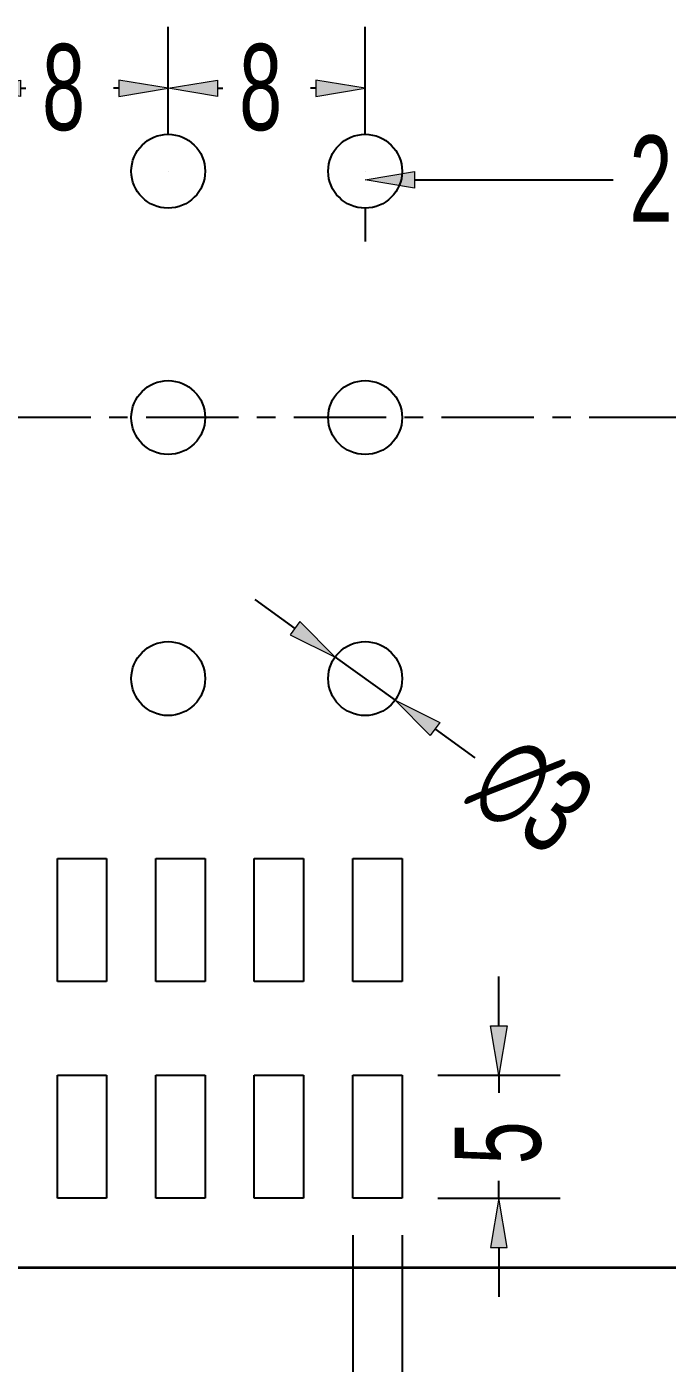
# Model space of a CAD drawing. Header units: inches. Extents: x 0 to 800, y 356 to 444.
# Drawn here: x 523.07 to 528.53, y 399.01 to 410.4 of the extents above; entities that cross this region are included whole.
import ezdxf

# ---------------------------------------------------------------- set-up
doc = ezdxf.new("R2010")
doc.units = ezdxf.units.IN
doc.header["$MEASUREMENT"] = 0
doc.linetypes.add('AI-Linetype-16', pattern=[1.259478, 0.787174, -0.157435, 0.157435, -0.157435])

# ---------------------------------------------------------------- blocks, each defined once
blk = doc.blocks.new('block 2332')
at = {"color": 7, "lineweight": 25, "true_color": 0xffffff}
blk.add_lwpolyline([(523.331, 400.417), (523.331, 401.466)], dxfattribs=at)
blk = doc.blocks.new('block 2333')
at = {"color": 7, "lineweight": 25, "true_color": 0xffffff}
blk.add_lwpolyline([(523.331, 402.264), (523.331, 403.313)], dxfattribs=at)
blk = doc.blocks.new('block 2340')
at = {"color": 7, "lineweight": 25, "true_color": 0xffffff}
blk.add_lwpolyline([(523.751, 403.313), (523.751, 402.264)], dxfattribs=at)
blk = doc.blocks.new('block 2341')
at = {"color": 7, "lineweight": 25, "true_color": 0xffffff}
blk.add_lwpolyline([(523.751, 401.466), (523.751, 400.417)], dxfattribs=at)
blk = doc.blocks.new('block 2342')
at = {"color": 7, "lineweight": 25, "true_color": 0xffffff}
blk.add_lwpolyline([(524.171, 400.417), (524.171, 401.466)], dxfattribs=at)
blk = doc.blocks.new('block 2343')
at = {"color": 7, "lineweight": 25, "true_color": 0xffffff}
blk.add_lwpolyline([(524.171, 402.264), (524.171, 403.313)], dxfattribs=at)
blk = doc.blocks.new('block 2353')
at = {"color": 7, "lineweight": 25, "true_color": 0xffffff}
blk.add_lwpolyline([(524.591, 403.313), (524.591, 402.264)], dxfattribs=at)
blk = doc.blocks.new('block 2354')
at = {"color": 7, "lineweight": 25, "true_color": 0xffffff}
blk.add_lwpolyline([(524.591, 401.466), (524.591, 400.417)], dxfattribs=at)
blk = doc.blocks.new('block 2355')
at = {"color": 7, "lineweight": 25, "true_color": 0xffffff}
blk.add_lwpolyline([(525.01, 400.417), (525.01, 401.466)], dxfattribs=at)
blk = doc.blocks.new('block 2356')
at = {"color": 7, "lineweight": 25, "true_color": 0xffffff}
blk.add_lwpolyline([(525.01, 402.264), (525.01, 403.313)], dxfattribs=at)
blk = doc.blocks.new('block 2361')
at = {"color": 7, "lineweight": 25, "true_color": 0xffffff}
blk.add_lwpolyline([(525.43, 403.313), (525.43, 402.264)], dxfattribs=at)
blk = doc.blocks.new('block 2362')
at = {"color": 7, "lineweight": 25, "true_color": 0xffffff}
blk.add_lwpolyline([(525.43, 401.466), (525.43, 400.417)], dxfattribs=at)
blk = doc.blocks.new('block 2364')
at = {"color": 7, "lineweight": 25, "true_color": 0xffffff}
blk.add_lwpolyline([(519.821, 399.824), (544.389, 399.824)], dxfattribs=at)
blk = doc.blocks.new('block 2365')
at = {"color": 7, "lineweight": 25, "true_color": 0xffffff}
blk.add_lwpolyline([(519.825, 399.829), (544.385, 399.829)], dxfattribs=at)
blk = doc.blocks.new('block 2370')
at = {"color": 7, "lineweight": 25, "true_color": 0xffffff}
blk.add_lwpolyline([(526.27, 400.417), (525.85, 400.417)], dxfattribs=at)
blk = doc.blocks.new('block 2371')
at = {"color": 7, "lineweight": 25, "true_color": 0xffffff}
blk.add_lwpolyline([(525.43, 400.417), (525.01, 400.417)], dxfattribs=at)
blk = doc.blocks.new('block 2372')
at = {"color": 7, "lineweight": 25, "true_color": 0xffffff}
blk.add_lwpolyline([(524.591, 400.417), (524.171, 400.417)], dxfattribs=at)
blk = doc.blocks.new('block 2373')
at = {"color": 7, "lineweight": 25, "true_color": 0xffffff}
blk.add_lwpolyline([(523.751, 400.417), (523.331, 400.417)], dxfattribs=at)
blk = doc.blocks.new('block 2377')
at = {"color": 7, "lineweight": 25, "true_color": 0xffffff}
blk.add_lwpolyline([(525.85, 400.417), (525.85, 401.466)], dxfattribs=at)
blk = doc.blocks.new('block 2378')
at = {"color": 7, "lineweight": 25, "true_color": 0xffffff}
blk.add_lwpolyline([(525.85, 402.264), (525.85, 403.313)], dxfattribs=at)
blk = doc.blocks.new('block 2383')
at = {"color": 7, "lineweight": 25, "true_color": 0xffffff}
blk.add_lwpolyline([(526.27, 403.313), (526.27, 402.264)], dxfattribs=at)
blk = doc.blocks.new('block 2384')
at = {"color": 7, "lineweight": 25, "true_color": 0xffffff}
blk.add_lwpolyline([(526.27, 401.466), (526.27, 400.417)], dxfattribs=at)
blk = doc.blocks.new('block 2392')
at = {"color": 7, "lineweight": 25, "true_color": 0xffffff}
blk.add_lwpolyline([(523.331, 401.466), (523.751, 401.466)], dxfattribs=at)
blk = doc.blocks.new('block 2393')
at = {"color": 7, "lineweight": 25, "true_color": 0xffffff}
blk.add_lwpolyline([(524.171, 401.466), (524.591, 401.466)], dxfattribs=at)
blk = doc.blocks.new('block 2394')
at = {"color": 7, "lineweight": 25, "true_color": 0xffffff}
blk.add_lwpolyline([(525.01, 401.466), (525.43, 401.466)], dxfattribs=at)
blk = doc.blocks.new('block 2395')
at = {"color": 7, "lineweight": 25, "true_color": 0xffffff}
blk.add_lwpolyline([(525.85, 401.466), (526.27, 401.466)], dxfattribs=at)
blk = doc.blocks.new('block 2420')
at = {"color": 7, "lineweight": 25, "true_color": 0xffffff}
blk.add_lwpolyline([(526.27, 402.264), (525.85, 402.264)], dxfattribs=at)
blk = doc.blocks.new('block 2421')
at = {"color": 7, "lineweight": 25, "true_color": 0xffffff}
blk.add_lwpolyline([(525.43, 402.264), (525.01, 402.264)], dxfattribs=at)
blk = doc.blocks.new('block 2422')
at = {"color": 7, "lineweight": 25, "true_color": 0xffffff}
blk.add_lwpolyline([(524.591, 402.264), (524.171, 402.264)], dxfattribs=at)
blk = doc.blocks.new('block 2423')
at = {"color": 7, "lineweight": 25, "true_color": 0xffffff}
blk.add_lwpolyline([(523.751, 402.264), (523.331, 402.264)], dxfattribs=at)
blk = doc.blocks.new('block 2426')
at = {"color": 7, "lineweight": 25, "true_color": 0xffffff}
blk.add_lwpolyline([(523.331, 403.313), (523.751, 403.313)], dxfattribs=at)
blk = doc.blocks.new('block 2427')
at = {"color": 7, "lineweight": 25, "true_color": 0xffffff}
blk.add_lwpolyline([(524.171, 403.313), (524.591, 403.313)], dxfattribs=at)
blk = doc.blocks.new('block 2428')
at = {"color": 7, "lineweight": 25, "true_color": 0xffffff}
blk.add_lwpolyline([(525.01, 403.313), (525.43, 403.313)], dxfattribs=at)
blk = doc.blocks.new('block 2429')
at = {"color": 7, "lineweight": 25, "true_color": 0xffffff}
blk.add_lwpolyline([(525.85, 403.313), (526.27, 403.313)], dxfattribs=at)
blk = doc.blocks.new('block 2734')
at = {"color": 7, "lineweight": 25, "true_color": 0xffffff}
blk.add_open_spline([(526.27, 404.846), (526.27, 405.02), (526.129, 405.161), (525.955, 405.161), (525.781, 405.161), (525.64, 405.02), (525.64, 404.846), (525.64, 404.672), (525.781, 404.531), (525.955, 404.531), (526.129, 404.531), (526.27, 404.672), (526.27, 404.846), (526.27, 404.846), (526.27, 404.846), (526.27, 404.846)], degree=3, knots=[0, 0, 0, 0, 1, 1, 1, 2, 2, 2, 3, 3, 3, 4, 4, 4, 5, 5, 5, 5], dxfattribs=at)
blk = doc.blocks.new('block 2735')
at = {"color": 7, "lineweight": 25, "true_color": 0xffffff}
blk.add_open_spline([(524.591, 404.846), (524.591, 405.02), (524.449, 405.161), (524.275, 405.161), (524.102, 405.161), (523.961, 405.02), (523.961, 404.846), (523.961, 404.672), (524.102, 404.531), (524.275, 404.531), (524.449, 404.531), (524.591, 404.672), (524.591, 404.846), (524.591, 404.846), (524.591, 404.846), (524.591, 404.846)], degree=3, knots=[0, 0, 0, 0, 1, 1, 1, 2, 2, 2, 3, 3, 3, 4, 4, 4, 5, 5, 5, 5], dxfattribs=at)
blk = doc.blocks.new('block 2738')
at = {"color": 7, "lineweight": 25, "true_color": 0xffffff}
blk.add_open_spline([(524.591, 407.07), (524.591, 407.245), (524.449, 407.385), (524.275, 407.385), (524.102, 407.385), (523.961, 407.245), (523.961, 407.07), (523.961, 406.896), (524.102, 406.756), (524.275, 406.756), (524.449, 406.756), (524.591, 406.896), (524.591, 407.07), (524.591, 407.07), (524.591, 407.07), (524.591, 407.07)], degree=3, knots=[0, 0, 0, 0, 1, 1, 1, 2, 2, 2, 3, 3, 3, 4, 4, 4, 5, 5, 5, 5], dxfattribs=at)
blk = doc.blocks.new('block 2739')
at = {"color": 7, "lineweight": 25, "true_color": 0xffffff}
blk.add_open_spline([(526.27, 407.07), (526.27, 407.245), (526.129, 407.385), (525.955, 407.385), (525.781, 407.385), (525.64, 407.245), (525.64, 407.07), (525.64, 406.896), (525.781, 406.756), (525.955, 406.756), (526.129, 406.756), (526.27, 406.896), (526.27, 407.07), (526.27, 407.07), (526.27, 407.07), (526.27, 407.07)], degree=3, knots=[0, 0, 0, 0, 1, 1, 1, 2, 2, 2, 3, 3, 3, 4, 4, 4, 5, 5, 5, 5], dxfattribs=at)
blk = doc.blocks.new('block 2752')
at = {"color": 7, "lineweight": 25, "true_color": 0xffffff}
blk.add_open_spline([(526.27, 409.169), (526.27, 409.344), (526.129, 409.484), (525.955, 409.484), (525.781, 409.484), (525.64, 409.344), (525.64, 409.169), (525.64, 408.996), (525.781, 408.855), (525.955, 408.855), (526.129, 408.855), (526.27, 408.996), (526.27, 409.169), (526.27, 409.169), (526.27, 409.169), (526.27, 409.169)], degree=3, knots=[0, 0, 0, 0, 1, 1, 1, 2, 2, 2, 3, 3, 3, 4, 4, 4, 5, 5, 5, 5], dxfattribs=at)
blk = doc.blocks.new('block 2753')
at = {"color": 7, "lineweight": 25, "true_color": 0xffffff}
blk.add_open_spline([(524.591, 409.169), (524.591, 409.344), (524.449, 409.484), (524.275, 409.484), (524.102, 409.484), (523.961, 409.344), (523.961, 409.169), (523.961, 408.996), (524.102, 408.855), (524.275, 408.855), (524.449, 408.855), (524.591, 408.996), (524.591, 409.169), (524.591, 409.169), (524.591, 409.169), (524.591, 409.169)], degree=3, knots=[0, 0, 0, 0, 1, 1, 1, 2, 2, 2, 3, 3, 3, 4, 4, 4, 5, 5, 5, 5], dxfattribs=at)
blk = doc.blocks.new('block 3613')
at = {"color": 1, "linetype": 'AI-Linetype-16', "lineweight": 25, "true_color": 0xff0000}
blk.add_lwpolyline([(551.324, 407.07), (512.886, 407.07)], dxfattribs=at)
blk = doc.blocks.new('block 3675')
at = {"color": 5, "lineweight": 25, "true_color": 0x0000ff}
blk.add_lwpolyline([(525.955, 408.854), (525.955, 408.572)], dxfattribs=at)
blk = doc.blocks.new('block 3676')
at = {"color": 5, "lineweight": 25, "true_color": 0x0000ff}
blk.add_lwpolyline([(532.105, 408.854), (532.105, 408.572)], dxfattribs=at)
blk = doc.blocks.new('block 3677')
at = {"color": 5, "lineweight": 25, "true_color": 0x0000ff}
blk.add_lwpolyline([(526.375, 409.097), (528.07, 409.097)], dxfattribs=at)
blk = doc.blocks.new('block 3678')
at = {"color": 5, "lineweight": 25, "true_color": 0x0000ff}
blk.add_lwpolyline([(531.686, 409.097), (529.99, 409.097)], dxfattribs=at)
blk = doc.blocks.new('block 3679')
at = {"true_color": 0x0000ff}
h = blk.add_hatch(color=5, dxfattribs=at)
h.dxf.hatch_style = 2
h.paths.add_polyline_path([(526.375, 409.167), (526.375, 409.026), (525.955, 409.097)])
at = {"lineweight": 0}
blk.add_lwpolyline([(526.375, 409.167), (526.375, 409.026), (525.955, 409.097), (526.375, 409.167)], dxfattribs=at)
blk = doc.blocks.new('block 3680')
at = {"true_color": 0x0000ff}
h = blk.add_hatch(color=5, dxfattribs=at)
h.dxf.hatch_style = 2
h.paths.add_polyline_path([(531.686, 409.167), (531.686, 409.026), (532.105, 409.097)])
at = {"lineweight": 0}
blk.add_lwpolyline([(531.686, 409.167), (531.686, 409.026), (532.105, 409.097), (531.686, 409.167)], dxfattribs=at)
blk = doc.blocks.new('block 3681')
at = {"color": 3, "true_color": 0x00ff00, "insert": (528.209, 408.729), "char_height": 0.7347, "attachment_point": 7}
blk.add_mtext('\\fAdobe Song Std L|b0|i0|c0|p34;\\W0.67;29.3', dxfattribs=at)
blk = doc.blocks.new('block 3682')
at = {"lineweight": 0}
blk.add_lwpolyline([(525.955, 409.169), (525.955, 409.169)], dxfattribs=at)
blk = doc.blocks.new('block 3683')
at = {"lineweight": 0}
blk.add_lwpolyline([(532.105, 409.169), (532.105, 409.169)], dxfattribs=at)
blk = doc.blocks.new('block 3684')
at = {"lineweight": 0}
blk.add_lwpolyline([(532.105, 409.097), (532.105, 409.097)], dxfattribs=at)
blk = doc.blocks.new('block 3674')
for name in ['block 3681', 'block 3682', 'block 3679', 'block 3680', 'block 3683', 'block 3677', 'block 3678', 'block 3684', 'block 3675', 'block 3676']:
    blk.add_blockref(name, (0, 0))
blk = doc.blocks.new('block 3864')
at = {"color": 5, "lineweight": 25, "true_color": 0x0000ff}
blk.add_lwpolyline([(526.892, 404.171), (526.551, 404.417)], dxfattribs=at)
blk = doc.blocks.new('block 3865')
at = {"color": 5, "lineweight": 25, "true_color": 0x0000ff}
blk.add_lwpolyline([(525.358, 405.274), (525.018, 405.52)], dxfattribs=at)
blk = doc.blocks.new('block 3866')
at = {"color": 3, "true_color": 0x00ff00, "insert": (526.791, 403.792), "char_height": 0.7347, "attachment_point": 7, "rotation": 324.262}
blk.add_mtext('\\fAdobe Song Std L|b0|i0|c0|p34;\\W0.67;∅3', dxfattribs=at)
blk = doc.blocks.new('block 3867')
at = {"color": 5, "lineweight": 25, "true_color": 0x0000ff}
blk.add_lwpolyline([(525.699, 405.029), (526.21, 404.662)], dxfattribs=at)
blk = doc.blocks.new('block 3868')
at = {"true_color": 0x0000ff}
h = blk.add_hatch(color=5, dxfattribs=at)
h.dxf.hatch_style = 2
h.paths.add_polyline_path([(525.399, 405.332), (525.317, 405.218), (525.699, 405.029)])
at = {"lineweight": 0}
blk.add_lwpolyline([(525.399, 405.332), (525.317, 405.218), (525.699, 405.029), (525.399, 405.332)], dxfattribs=at)
blk = doc.blocks.new('block 3869')
at = {"true_color": 0x0000ff}
h = blk.add_hatch(color=5, dxfattribs=at)
h.dxf.hatch_style = 2
h.paths.add_polyline_path([(526.592, 404.473), (526.51, 404.36), (526.21, 404.662)])
at = {"lineweight": 0}
blk.add_lwpolyline([(526.592, 404.473), (526.51, 404.36), (526.21, 404.662), (526.592, 404.473)], dxfattribs=at)
blk = doc.blocks.new('block 3870')
at = {"lineweight": 0}
blk.add_lwpolyline([(526.21, 404.662), (526.21, 404.662)], dxfattribs=at)
blk = doc.blocks.new('block 3871')
at = {"lineweight": 0}
blk.add_lwpolyline([(525.699, 405.029), (525.699, 405.029)], dxfattribs=at)
blk = doc.blocks.new('block 3863')
for name in ['block 3865', 'block 3868', 'block 3867', 'block 3871', 'block 3869', 'block 3870', 'block 3864', 'block 3866']:
    blk.add_blockref(name, (0, 0))
blk = doc.blocks.new('block 3895')
at = {"color": 5, "lineweight": 25, "true_color": 0x0000ff}
blk.add_lwpolyline([(524.275, 409.484), (524.275, 410.401)], dxfattribs=at)
blk = doc.blocks.new('block 3896')
at = {"color": 5, "lineweight": 25, "true_color": 0x0000ff}
blk.add_lwpolyline([(522.597, 409.484), (522.597, 410.401)], dxfattribs=at)
blk = doc.blocks.new('block 3897')
at = {"color": 5, "lineweight": 25, "true_color": 0x0000ff}
blk.add_lwpolyline([(523.855, 409.876), (523.81, 409.876)], dxfattribs=at)
blk = doc.blocks.new('block 3898')
at = {"color": 5, "lineweight": 25, "true_color": 0x0000ff}
blk.add_lwpolyline([(523.016, 409.876), (523.062, 409.876)], dxfattribs=at)
blk = doc.blocks.new('block 3899')
at = {"color": 3, "true_color": 0x00ff00, "insert": (523.201, 409.509), "char_height": 0.7347, "attachment_point": 7}
blk.add_mtext('\\fAdobe Song Std L|b0|i0|c0|p34;\\W0.67;8', dxfattribs=at)
blk = doc.blocks.new('block 3900')
at = {"true_color": 0x0000ff}
h = blk.add_hatch(color=5, dxfattribs=at)
h.dxf.hatch_style = 2
h.paths.add_polyline_path([(523.855, 409.946), (523.855, 409.806), (524.275, 409.876)])
at = {"lineweight": 0}
blk.add_lwpolyline([(523.855, 409.946), (523.855, 409.806), (524.275, 409.876), (523.855, 409.946)], dxfattribs=at)
blk = doc.blocks.new('block 3901')
at = {"true_color": 0x0000ff}
h = blk.add_hatch(color=5, dxfattribs=at)
h.dxf.hatch_style = 2
h.paths.add_polyline_path([(523.016, 409.946), (523.016, 409.806), (522.597, 409.876)])
at = {"lineweight": 0}
blk.add_lwpolyline([(523.016, 409.946), (523.016, 409.806), (522.597, 409.876), (523.016, 409.946)], dxfattribs=at)
blk = doc.blocks.new('block 3902')
at = {"lineweight": 0}
blk.add_lwpolyline([(524.275, 409.169), (524.275, 409.169)], dxfattribs=at)
blk = doc.blocks.new('block 3903')
at = {"lineweight": 0}
blk.add_lwpolyline([(522.597, 409.169), (522.597, 409.169)], dxfattribs=at)
blk = doc.blocks.new('block 3904')
at = {"lineweight": 0}
blk.add_lwpolyline([(522.597, 409.876), (522.597, 409.876)], dxfattribs=at)
blk = doc.blocks.new('block 3894')
for name in ['block 3896', 'block 3895', 'block 3899', 'block 3901', 'block 3900', 'block 3904', 'block 3898', 'block 3897', 'block 3903', 'block 3902']:
    blk.add_blockref(name, (0, 0))
blk = doc.blocks.new('block 3906')
at = {"color": 5, "lineweight": 25, "true_color": 0x0000ff}
blk.add_lwpolyline([(525.955, 409.484), (525.955, 410.401)], dxfattribs=at)
blk = doc.blocks.new('block 3907')
at = {"color": 5, "lineweight": 25, "true_color": 0x0000ff}
blk.add_lwpolyline([(524.275, 409.484), (524.275, 410.401)], dxfattribs=at)
blk = doc.blocks.new('block 3908')
at = {"color": 5, "lineweight": 25, "true_color": 0x0000ff}
blk.add_lwpolyline([(525.535, 409.876), (525.489, 409.876)], dxfattribs=at)
blk = doc.blocks.new('block 3909')
at = {"color": 5, "lineweight": 25, "true_color": 0x0000ff}
blk.add_lwpolyline([(524.695, 409.876), (524.741, 409.876)], dxfattribs=at)
blk = doc.blocks.new('block 3910')
at = {"color": 3, "true_color": 0x00ff00, "insert": (524.881, 409.509), "char_height": 0.7347, "attachment_point": 7}
blk.add_mtext('\\fAdobe Song Std L|b0|i0|c0|p34;\\W0.67;8', dxfattribs=at)
blk = doc.blocks.new('block 3911')
at = {"true_color": 0x0000ff}
h = blk.add_hatch(color=5, dxfattribs=at)
h.dxf.hatch_style = 2
h.paths.add_polyline_path([(525.535, 409.946), (525.535, 409.806), (525.955, 409.876)])
at = {"lineweight": 0}
blk.add_lwpolyline([(525.535, 409.946), (525.535, 409.806), (525.955, 409.876), (525.535, 409.946)], dxfattribs=at)
blk = doc.blocks.new('block 3912')
at = {"true_color": 0x0000ff}
h = blk.add_hatch(color=5, dxfattribs=at)
h.dxf.hatch_style = 2
h.paths.add_polyline_path([(524.695, 409.946), (524.695, 409.806), (524.275, 409.876)])
at = {"lineweight": 0}
blk.add_lwpolyline([(524.695, 409.946), (524.695, 409.806), (524.275, 409.876), (524.695, 409.946)], dxfattribs=at)
blk = doc.blocks.new('block 3913')
at = {"lineweight": 0}
blk.add_lwpolyline([(525.955, 409.169), (525.955, 409.169)], dxfattribs=at)
blk = doc.blocks.new('block 3914')
at = {"lineweight": 0}
blk.add_lwpolyline([(524.275, 409.169), (524.275, 409.169)], dxfattribs=at)
blk = doc.blocks.new('block 3915')
at = {"lineweight": 0}
blk.add_lwpolyline([(524.275, 409.876), (524.275, 409.876)], dxfattribs=at)
blk = doc.blocks.new('block 3905')
for name in ['block 3907', 'block 3906', 'block 3910', 'block 3912', 'block 3911', 'block 3915', 'block 3909', 'block 3908', 'block 3914', 'block 3913']:
    blk.add_blockref(name, (0, 0))
blk = doc.blocks.new('block 3917')
at = {"color": 5, "lineweight": 25, "true_color": 0x0000ff}
blk.add_lwpolyline([(526.576, 401.466), (527.619, 401.466)], dxfattribs=at)
blk = doc.blocks.new('block 3918')
at = {"color": 5, "lineweight": 25, "true_color": 0x0000ff}
blk.add_lwpolyline([(526.576, 400.417), (527.619, 400.417)], dxfattribs=at)
blk = doc.blocks.new('block 3919')
at = {"color": 5, "lineweight": 25, "true_color": 0x0000ff}
blk.add_lwpolyline([(527.095, 401.886), (527.095, 402.306)], dxfattribs=at)
blk = doc.blocks.new('block 3920')
at = {"color": 5, "lineweight": 25, "true_color": 0x0000ff}
blk.add_lwpolyline([(527.095, 399.997), (527.095, 399.577)], dxfattribs=at)
blk = doc.blocks.new('block 3921')
at = {"color": 5, "lineweight": 25, "true_color": 0x0000ff}
blk.add_lwpolyline([(527.095, 401.466), (527.095, 401.315)], dxfattribs=at)
blk = doc.blocks.new('block 3922')
at = {"color": 5, "lineweight": 25, "true_color": 0x0000ff}
blk.add_lwpolyline([(527.095, 400.417), (527.095, 400.567)], dxfattribs=at)
blk = doc.blocks.new('block 3923')
at = {"true_color": 0x0000ff}
h = blk.add_hatch(color=5, dxfattribs=at)
h.dxf.hatch_style = 2
h.paths.add_polyline_path([(527.024, 401.886), (527.165, 401.886), (527.095, 401.466)])
at = {"lineweight": 0}
blk.add_lwpolyline([(527.024, 401.886), (527.165, 401.886), (527.095, 401.466), (527.024, 401.886)], dxfattribs=at)
blk = doc.blocks.new('block 3924')
at = {"true_color": 0x0000ff}
h = blk.add_hatch(color=5, dxfattribs=at)
h.dxf.hatch_style = 2
h.paths.add_polyline_path([(527.024, 399.997), (527.165, 399.997), (527.095, 400.417)])
at = {"lineweight": 0}
blk.add_lwpolyline([(527.024, 399.997), (527.165, 399.997), (527.095, 400.417), (527.024, 399.997)], dxfattribs=at)
blk = doc.blocks.new('block 3925')
at = {"color": 3, "true_color": 0x00ff00, "insert": (527.462, 400.707), "char_height": 0.7347, "attachment_point": 7, "rotation": 90}
blk.add_mtext('\\fAdobe Song Std L|b0|i0|c0|p34;\\W0.67;5', dxfattribs=at)
blk = doc.blocks.new('block 3926')
at = {"lineweight": 0}
blk.add_lwpolyline([(526.261, 401.466), (526.261, 401.466)], dxfattribs=at)
blk = doc.blocks.new('block 3927')
at = {"lineweight": 0}
blk.add_lwpolyline([(526.261, 400.417), (526.261, 400.417)], dxfattribs=at)
blk = doc.blocks.new('block 3928')
at = {"lineweight": 0}
blk.add_lwpolyline([(527.095, 400.417), (527.095, 400.417)], dxfattribs=at)
blk = doc.blocks.new('block 3916')
for name in ['block 3919', 'block 3923', 'block 3926', 'block 3917', 'block 3921', 'block 3925', 'block 3922', 'block 3927', 'block 3918', 'block 3924', 'block 3928', 'block 3920']:
    blk.add_blockref(name, (0, 0))
blk = doc.blocks.new('block 3930')
at = {"color": 5, "lineweight": 25, "true_color": 0x0000ff}
blk.add_lwpolyline([(526.27, 400.102), (526.27, 396.461)], dxfattribs=at)
blk = doc.blocks.new('block 3931')
at = {"color": 5, "lineweight": 25, "true_color": 0x0000ff}
blk.add_lwpolyline([(525.85, 400.102), (525.85, 396.461)], dxfattribs=at)
blk = doc.blocks.new('block 3932')
at = {"color": 5, "lineweight": 25, "true_color": 0x0000ff}
blk.add_lwpolyline([(526.689, 396.986), (527.109, 396.986)], dxfattribs=at)
blk = doc.blocks.new('block 3933')
at = {"color": 5, "lineweight": 25, "true_color": 0x0000ff}
blk.add_lwpolyline([(525.43, 396.986), (525.01, 396.986)], dxfattribs=at)
blk = doc.blocks.new('block 3934')
at = {"color": 5, "lineweight": 25, "true_color": 0x0000ff}
blk.add_lwpolyline([(526.27, 396.986), (525.85, 396.986)], dxfattribs=at)
blk = doc.blocks.new('block 3935')
at = {"true_color": 0x0000ff}
h = blk.add_hatch(color=5, dxfattribs=at)
h.dxf.hatch_style = 2
h.paths.add_polyline_path([(526.689, 397.057), (526.689, 396.916), (526.27, 396.986)])
at = {"lineweight": 0}
blk.add_lwpolyline([(526.689, 397.057), (526.689, 396.916), (526.27, 396.986), (526.689, 397.057)], dxfattribs=at)
blk = doc.blocks.new('block 3936')
at = {"true_color": 0x0000ff}
h = blk.add_hatch(color=5, dxfattribs=at)
h.dxf.hatch_style = 2
h.paths.add_polyline_path([(525.43, 397.057), (525.43, 396.916), (525.85, 396.986)])
at = {"lineweight": 0}
blk.add_lwpolyline([(525.43, 397.057), (525.43, 396.916), (525.85, 396.986), (525.43, 397.057)], dxfattribs=at)
blk = doc.blocks.new('block 3937')
at = {"color": 3, "true_color": 0x00ff00, "insert": (524.402, 396.619), "char_height": 0.7347, "attachment_point": 7}
blk.add_mtext('\\fAdobe Song Std L|b0|i0|c0|p34;\\W0.67;2', dxfattribs=at)
blk = doc.blocks.new('block 3938')
at = {"lineweight": 0}
blk.add_lwpolyline([(526.27, 400.417), (526.27, 400.417)], dxfattribs=at)
blk = doc.blocks.new('block 3939')
at = {"lineweight": 0}
blk.add_lwpolyline([(525.85, 400.417), (525.85, 400.417)], dxfattribs=at)
blk = doc.blocks.new('block 3940')
at = {"lineweight": 0}
blk.add_lwpolyline([(525.85, 396.986), (525.85, 396.986)], dxfattribs=at)
blk = doc.blocks.new('block 3929')
for name in ['block 3939', 'block 3938', 'block 3931', 'block 3930', 'block 3937', 'block 3936', 'block 3935', 'block 3933', 'block 3934', 'block 3940', 'block 3932']:
    blk.add_blockref(name, (0, 0))

msp = doc.modelspace()

# ---------------------------------------------------------------- block references
for name in ['block 3894', 'block 3905', 'block 2753', 'block 2752', 'block 3674', 'block 2738', 'block 2739', 'block 3613', 'block 3863', 'block 2735', 'block 2734', 'block 2333', 'block 2426', 'block 2340', 'block 2343', 'block 2427', 'block 2353', 'block 2356', 'block 2428', 'block 2361', 'block 2378', 'block 2429', 'block 2383', 'block 3916', 'block 2423', 'block 2422', 'block 2421', 'block 2420', 'block 2332', 'block 2392', 'block 2341', 'block 2342', 'block 2393', 'block 2354', 'block 2355', 'block 2394', 'block 2362', 'block 2377', 'block 2395', 'block 2384', 'block 2373', 'block 2372', 'block 3929', 'block 2371', 'block 2370', 'block 2364', 'block 2365']:
    msp.add_blockref(name, (0, 0))

doc.saveas('drawing.dxf')
